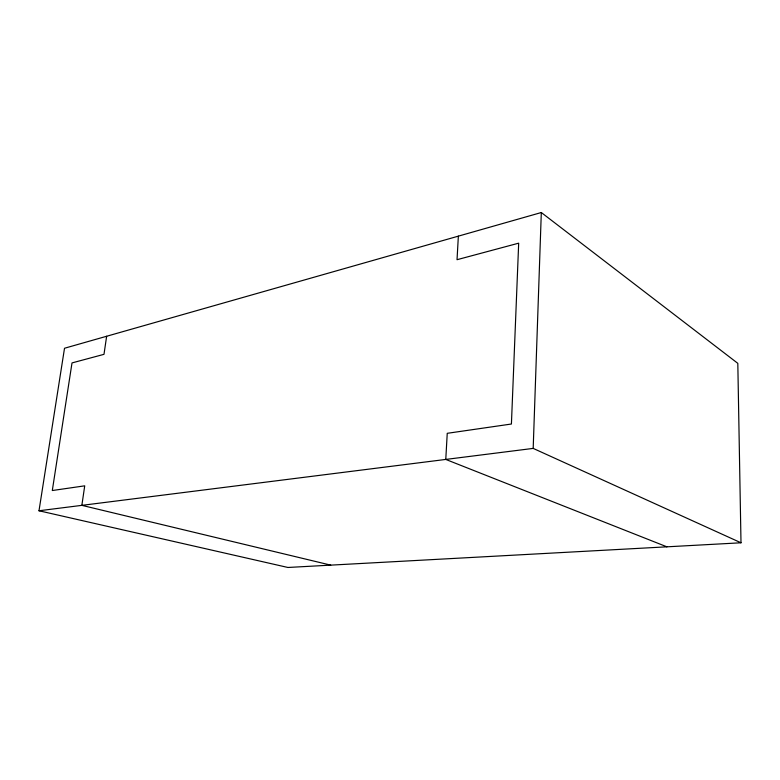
<?xml version="1.0" encoding="UTF-8"?>
<svg xmlns="http://www.w3.org/2000/svg" width="780" height="780" viewBox="0 0 780 780"><rect width="100%" height="100%" fill="white"/><g stroke="black" fill="none" stroke-linecap="round" stroke-linejoin="round"><path stroke-width="1.17" d="M741 542.783L533.188 448.402L541.31 212.53L64.516 348.25L39 510.764L287.908 567.469L741 542.783L737.812 363.344L541.31 212.53M458.357 236.145L457.031 259.701L518.681 243.175L511.417 424.018L447.242 433.319L445.77 459.43L666.89 546.819M106.636 336.258L103.993 354.334L72.013 362.915L52.299 490.532L84.718 485.833L81.861 505.352L330.73 565.13M39 510.764L533.188 448.402"/></g></svg>
